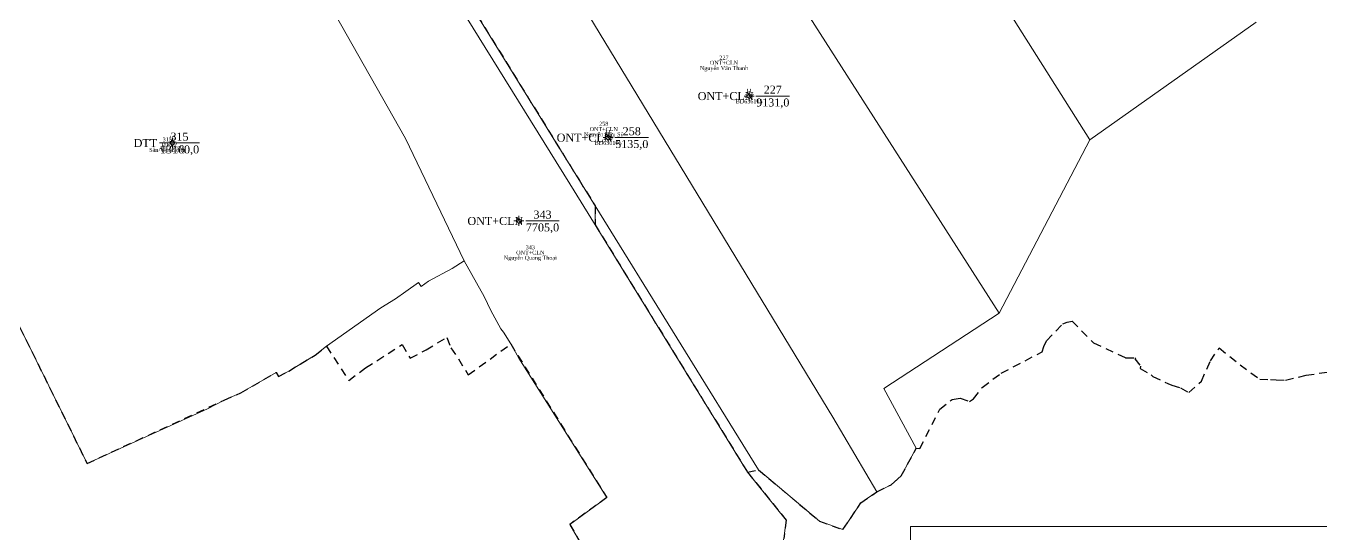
# Model space of a CAD drawing. Header units: metres. Extents: x 542180 to 550635, y 1840441 to 1846931.
# Drawn here: x 547857.8 to 548181.4, y 1841955.9 to 1842083 of the extents above; entities that cross this region are included whole.
import ezdxf
from ezdxf.enums import TextEntityAlignment as Align

# ---------------------------------------------------------------- set-up
doc = ezdxf.new("R2010")
doc.units = ezdxf.units.M
doc.header["$MEASUREMENT"] = 0
doc.linetypes.add('DGN Style 2', pattern=[3.355162, 2.013097, -1.342065])
for name, color, linetype, lineweight in [('Level 10', 7, 'Continuous', 0), ('Level 11', 7, 'Continuous', 0), ('Level 13', 7, 'Continuous', 0), ('Level 15', 7, 'Continuous', 0), ('Level 19', 7, 'Continuous', 0), ('Level 2', 7, 'Continuous', 0), ('Level 34', 7, 'Continuous', 0), ('Level 4', 7, 'Continuous', 0), ('Level 62', 7, 'Continuous', 0)]:
    doc.layers.add(name, color=color, linetype=linetype, lineweight=lineweight)
doc.styles.add('Style-Times New Roman', font='times.ttf')

# ---------------------------------------------------------------- blocks, each defined once
blk = doc.blocks.new('CENTRD')
at = {"layer": 'Level 11', "linetype": 'Continuous', "lineweight": 0}
h = blk.add_hatch(color=1, dxfattribs=at)
edge = h.paths.add_edge_path()
edge.add_arc((0, 0), 1.5, 0, 360)
at = {"layer": 'Level 11', "color": 1, "linetype": 'Continuous', "lineweight": 0}
for p, q in [((-6.25, 0), (-12.5, 0)), ((0, 6.25), (-6.25, 0)), ((-6.25, 0), (0, -6.25)), ((0, 12.5), (0, 6.25)), ((6.25, 0), (0, 6.25)), ((0, -6.25), (6.25, 0)), ((12.5, 0), (6.25, 0)), ((0, -6.25), (0, -12.5))]:
    blk.add_line(p, q, dxfattribs=at)
blk = doc.blocks.new('N_THUA_144')
at = {"layer": 'Level 13', "color": 1, "linetype": 'Continuous', "lineweight": 0}
blk.add_line((-3.198024, 0), (6.763976, 0), dxfattribs=at)
at = {"layer": 'Level 13', "color": 5, "linetype": 'Continuous', "lineweight": 0, "style": 'Style-Times New Roman'}
blk.add_text('315', height=2, dxfattribs=at).set_placement((1.782976, 1.6), align=Align.MIDDLE_CENTER)
at = {"layer": 'Level 2', "color": 3, "linetype": 'Continuous', "lineweight": 0, "style": 'Style-Times New Roman'}
blk.add_text('DTT', height=2, dxfattribs=at).set_placement((-3.798024, 0), align=Align.MIDDLE_RIGHT)
at = {"layer": 'Level 4', "color": 1, "linetype": 'Continuous', "lineweight": 0, "style": 'Style-Times New Roman'}
blk.add_text('13160,0', height=2, dxfattribs=at).set_placement((1.782976, -1.6), align=Align.MIDDLE_CENTER)
blk = doc.blocks.new('N_THUA_160')
at = {"layer": 'Level 13', "color": 1, "linetype": 'Continuous', "lineweight": 0}
blk.add_line((1.70369, 0), (10.11369, 0), dxfattribs=at)
at = {"layer": 'Level 13', "color": 5, "linetype": 'Continuous', "lineweight": 0, "style": 'Style-Times New Roman'}
blk.add_text('343', height=2, dxfattribs=at).set_placement((5.90869, 1.6), align=Align.MIDDLE_CENTER)
at = {"layer": 'Level 2', "color": 3, "linetype": 'Continuous', "lineweight": 0, "style": 'Style-Times New Roman'}
blk.add_text('ONT+CLN', height=2, dxfattribs=at).set_placement((1.10369, 0), align=Align.MIDDLE_RIGHT)
at = {"layer": 'Level 4', "color": 1, "linetype": 'Continuous', "lineweight": 0, "style": 'Style-Times New Roman'}
blk.add_text('7705,0', height=2, dxfattribs=at).set_placement((5.90869, -1.6), align=Align.MIDDLE_CENTER)
blk = doc.blocks.new('N_THUA_187')
at = {"layer": 'Level 13', "color": 1, "linetype": 'Continuous', "lineweight": 0}
blk.add_line((1.70369, 0), (10.11369, 0), dxfattribs=at)
at = {"layer": 'Level 13', "color": 5, "linetype": 'Continuous', "lineweight": 0, "style": 'Style-Times New Roman'}
blk.add_text('227', height=2, dxfattribs=at).set_placement((5.90869, 1.6), align=Align.MIDDLE_CENTER)
at = {"layer": 'Level 2', "color": 3, "linetype": 'Continuous', "lineweight": 0, "style": 'Style-Times New Roman'}
blk.add_text('ONT+CLN', height=2, dxfattribs=at).set_placement((1.10369, 0), align=Align.MIDDLE_RIGHT)
at = {"layer": 'Level 4', "color": 1, "linetype": 'Continuous', "lineweight": 0, "style": 'Style-Times New Roman'}
blk.add_text('9131,0', height=2, dxfattribs=at).set_placement((5.90869, -1.6), align=Align.MIDDLE_CENTER)
blk = doc.blocks.new('N_THUA_192')
at = {"layer": 'Level 13', "color": 1, "linetype": 'Continuous', "lineweight": 0}
blk.add_line((1.704687, 0), (10.114687, 0), dxfattribs=at)
at = {"layer": 'Level 13', "color": 5, "linetype": 'Continuous', "lineweight": 0, "style": 'Style-Times New Roman'}
blk.add_text('258', height=2, dxfattribs=at).set_placement((5.909687, 1.6), align=Align.MIDDLE_CENTER)
at = {"layer": 'Level 2', "color": 3, "linetype": 'Continuous', "lineweight": 0, "style": 'Style-Times New Roman'}
blk.add_text('ONT+CLN', height=2, dxfattribs=at).set_placement((1.104687, 0), align=Align.MIDDLE_RIGHT)
at = {"layer": 'Level 4', "color": 1, "linetype": 'Continuous', "lineweight": 0, "style": 'Style-Times New Roman'}
blk.add_text('5135,0', height=2, dxfattribs=at).set_placement((5.909687, -1.6), align=Align.MIDDLE_CENTER)

msp = doc.modelspace()

# ---------------------------------------------------------------- linework, layer by layer
at = {"layer": 'Level 10', "color": 7, "lineweight": 0}
for p, q in [((548123.62, 1842054.52), (548165.17, 1842083.88)), ((548100.99, 1842011.15), (548123.62, 1842054.52)), ((548000, 1842033.26), (548000, 1842038))]:
    msp.add_line(p, q, dxfattribs=at)
at = {"layer": 'Level 10', "color": 7, "lineweight": 0, "flags": 128}
for points in [[(548041.55, 1842183.88), (548052.79, 1842166.62), (548058.5496, 1842157.5045), (548123.62, 1842054.52)], [(548002.98, 1842164.35), (548018.1689, 1842140.6082), (548100.99, 1842011.15)], [(547957.54, 1842153.02), (547940.64, 1842147.74), (547934.68, 1842144.5), (547937.14, 1842139.7), (547949.5828, 1842119.5691), (548000, 1842038)], [(547957.54, 1842153.02), (547973.9505, 1842125.9886), (548059.44, 1841985.17), (548070.4, 1841966.51)], [(547908.58, 1842133.82), (547914.7767, 1842136.4662), (547931.81, 1842143.74), (547934.88, 1842138.35), (547946.873, 1842119.0095), (547993.69, 1842043.51), (548000, 1842033.26)], [(547908.58, 1842133.82), (547911.34, 1842127.82), (547952.61, 1842054.81), (547967.28, 1842024.23)], [(548000, 1842038), (548040.85, 1841971.99), (548056.05, 1841959.19), (548061.9, 1841957.06), (548066.44, 1841963.75), (548070.4, 1841966.51)], [(548000, 1842033.26), (548038.09, 1841971.41), (548047.77, 1841959.42), (548047.2, 1841954.81), (548043.2, 1841939.27), (548020.63, 1841924.68), (548013.83, 1841924.91), (548012.2, 1841929.28), (548002.76, 1841926.93), (547998.19, 1841933.8), (548005.26, 1841938.37), (547993.65, 1841958.37), (548002.94, 1841965.05), (547980.95, 1841999.9), (547978.91, 1842003.46), (547977.11, 1842006.39), (547976.48, 1842007.24), (547973.96, 1842011.86), (547972.26, 1842015.3), (547967.28, 1842024.23)], [(547844.39, 1842031.65), (547873.07, 1841973.57), (547903.19, 1841987.27), (547907.32, 1841989.42), (547911.46, 1841991.25), (547920.31, 1841996.37), (547920.88, 1841995.3), (547923.46, 1841996.69), (547930.05, 1842000.68), (547932.85, 1842002.88), (547946.5, 1842012.5), (547950.11, 1842014.77), (547952.74, 1842016.59), (547955.88, 1842018.79), (547956.58, 1842017.85), (547958.37, 1842019.14), (547964.25, 1842022.29), (547967.28, 1842024.23)], [(548070.4, 1841966.51), (548073.95, 1841968.22), (548076.48, 1841970.47), (548080.24, 1841977.38), (548072.13, 1841992.3), (548100.99, 1842011.15)]]:
    msp.add_lwpolyline(points, dxfattribs=at)
at = {"layer": 'Level 34', "color": 2, "linetype": 'DGN Style 2', "lineweight": 30}
for p, q in [((547937.14, 1842139.7), (547995.99, 1842044.47)), ((547995.99, 1842044.47), (548000, 1842038)), ((548000, 1842038), (548000, 1842033.26)), ((548000, 1842033.26), (548038.09, 1841971.41)), ((547844.39, 1842031.65), (547873.07, 1841973.57)), ((548112.83, 1842004.25), (548116.84, 1842008.51)), ((548116.84, 1842008.51), (548117.95, 1842008.92)), ((548117.95, 1842008.92), (548119.22, 1842009.15)), ((548119.22, 1842009.15), (548124.54, 1842003.75)), ((547930.05, 1842000.68), (547932.85, 1842002.88)), ((547932.85, 1842002.88), (547938.45, 1841994.35)), ((547942.66, 1841997.47), (547951.77, 1842003.33)), ((547951.77, 1842003.33), (547953.81, 1841999.91)), ((547957.76, 1842002), (547962.92, 1842005.05)), ((547962.92, 1842005.05), (547963.99, 1842002.49)), ((547968.32, 1841995.75), (547978.91, 1842003.46)), ((547978.91, 1842003.46), (548002.94, 1841965.05)), ((548111.71, 1842001.51), (548112.12, 1842002.79)), ((548112.12, 1842002.79), (548112.83, 1842004.25)), ((548124.54, 1842003.75), (548132.57, 1842000)), ((547923.46, 1841996.69), (547930.05, 1842000.68)), ((547953.81, 1841999.91), (547957.76, 1842002)), ((547963.99, 1842002.49), (547965.85, 1841999.74)), ((547965.85, 1841999.74), (547968.32, 1841995.75)), ((548101.5, 1841996.18), (548111.71, 1842001.51)), ((548132.57, 1842000), (548135.03, 1842000)), ((548135.03, 1842000), (548134.9, 1841999.76)), ((548134.9, 1841999.76), (548136.27, 1841997.95)), ((548153.74, 1841999.23), (548155.76, 1842002.15)), ((548155.76, 1842002.15), (548155.98, 1842002.46)), ((548155.98, 1842002.46), (548161.18, 1841998.25)), ((547911.46, 1841991.25), (547920.31, 1841996.37)), ((547920.31, 1841996.37), (547920.88, 1841995.3)), ((547920.88, 1841995.3), (547923.46, 1841996.69)), ((547938.45, 1841994.35), (547942.66, 1841997.47)), ((548136.27, 1841997.95), (548136.22, 1841997.34)), ((548136.22, 1841997.34), (548138.92, 1841995.78)), ((548151.49, 1841994.13), (548153.74, 1841999.23)), ((548161.18, 1841998.25), (548166.07, 1841994.63)), ((548177.65, 1841995.63), (548187.46, 1841997.13)), ((548096.74, 1841992.62), (548101.5, 1841996.18)), ((548138.92, 1841995.78), (548139.36, 1841995.34)), ((548139.36, 1841995.34), (548143.09, 1841993.61)), ((548143.09, 1841993.61), (548144.15, 1841993.19)), ((548144.15, 1841993.19), (548146.27, 1841992.48)), ((548148.39, 1841991.35), (548151.49, 1841994.13)), ((548166.07, 1841994.63), (548168.79, 1841994.54)), ((548168.79, 1841994.54), (548170.17, 1841994.5)), ((548170.17, 1841994.5), (548172.53, 1841994.42)), ((548172.53, 1841994.42), (548177.65, 1841995.63)), ((547907.32, 1841989.42), (547911.46, 1841991.25)), ((548089.21, 1841989.62), (548091.26, 1841989.92)), ((548091.26, 1841989.92), (548093.56, 1841989.05)), ((548093.56, 1841989.05), (548094.54, 1841989.78)), ((548094.54, 1841989.78), (548096.74, 1841992.62)), ((548146.27, 1841992.48), (548148.39, 1841991.35)), ((547873.07, 1841973.57), (547907.32, 1841989.42)), ((548081.18, 1841977.31), (548086.12, 1841987.16)), ((548086.12, 1841987.16), (548089.21, 1841989.62)), ((548076.48, 1841970.47), (548080.24, 1841977.38)), ((548080.24, 1841977.38), (548081.18, 1841977.31)), ((548038.09, 1841971.41), (548040.85, 1841971.99)), ((548038.09, 1841971.41), (548047.77, 1841959.42)), ((548040.85, 1841971.99), (548056.05, 1841959.19)), ((548073.95, 1841968.22), (548076.48, 1841970.47)), ((548070.4, 1841966.51), (548073.95, 1841968.22)), ((548002.94, 1841965.05), (547993.65, 1841958.37)), ((548066.44, 1841963.75), (548070.4, 1841966.51)), ((548061.9, 1841957.06), (548066.44, 1841963.75)), ((547993.65, 1841958.37), (548005.26, 1841938.37)), ((548047.77, 1841959.42), (548047.2, 1841954.81)), ((548056.05, 1841959.19), (548061.9, 1841957.06))]:
    msp.add_line(p, q, dxfattribs=at)
at = {"layer": 'Level 62', "color": 7, "linetype": 'Continuous', "lineweight": 0, "flags": 128}
msp.add_lwpolyline([(548078.7822, 1841853.8346), (548078.7822, 1841957.8482), (548478.6468, 1841957.8482)], dxfattribs=at)

# ---------------------------------------------------------------- block references
at = {"layer": 'Level 11', "color": 1, "linetype": 'Continuous', "lineweight": 0, "xscale": 0.1, "yscale": 0.1, "zscale": 0.1}
for p in [(548038.49, 1842065.43), (547894.37, 1842053.7), (548003.25, 1842055.04), (547980.95, 1842034.21)]:
    msp.add_blockref('CENTRD', p, dxfattribs=at)
at = {"layer": 'Level 2', "color": 3, "linetype": 'Continuous', "lineweight": 0}
for name, p in [('N_THUA_187', (548038.49, 1842065.43)), ('N_THUA_144', (547894.37, 1842053.7)), ('N_THUA_192', (548003.25, 1842055.04)), ('N_THUA_160', (547980.95, 1842034.21))]:
    msp.add_blockref(name, p, dxfattribs=at)

# ---------------------------------------------------------------- texts
at = {"layer": 'Level 15', "color": 1, "linetype": 'Continuous', "lineweight": 0, "char_height": 1, "attachment_point": 5, "line_spacing_factor": 0.790495, "style": 'Style-Times New Roman'}
for s, insert in [('227\\PONT+CLN\\PNguyễn Văn Thanh', (548032.212957, 1842073.581827)), ('258\\PONT+CLN\\PNguyễn Hữu Sỹ', (548002.156346, 1842057.01109)), ('315\\PDTT\\PSân Vận Động', (547893.089382, 1842053.125561)), ('343\\PONT+CLN\\PNguyễn Quang Thoại', (547983.813789, 1842026.150329))]:
    msp.add_mtext(s, dxfattribs=dict(at, insert=insert))
at = {"layer": 'Level 19', "color": 2, "linetype": 'Continuous', "lineweight": 0, "char_height": 1, "attachment_point": 5, "line_spacing_factor": 0.790495, "style": 'Style-Times New Roman'}
for s, insert in [('11\\P227\\PBĐ636115', (548038.49, 1842065.43)), ('11\\P227\\PBĐ636115', (548038.49, 1842065.43)), ('10\\P315\\PAD137796', (547894.37, 1842053.7)), ('11\\P258\\PBĐ636106', (548003.25, 1842055.04)), ('11\\P258\\PBĐ636106', (548003.25, 1842055.04))]:
    msp.add_mtext(s, dxfattribs=dict(at, insert=insert))

doc.saveas('drawing.dxf')
